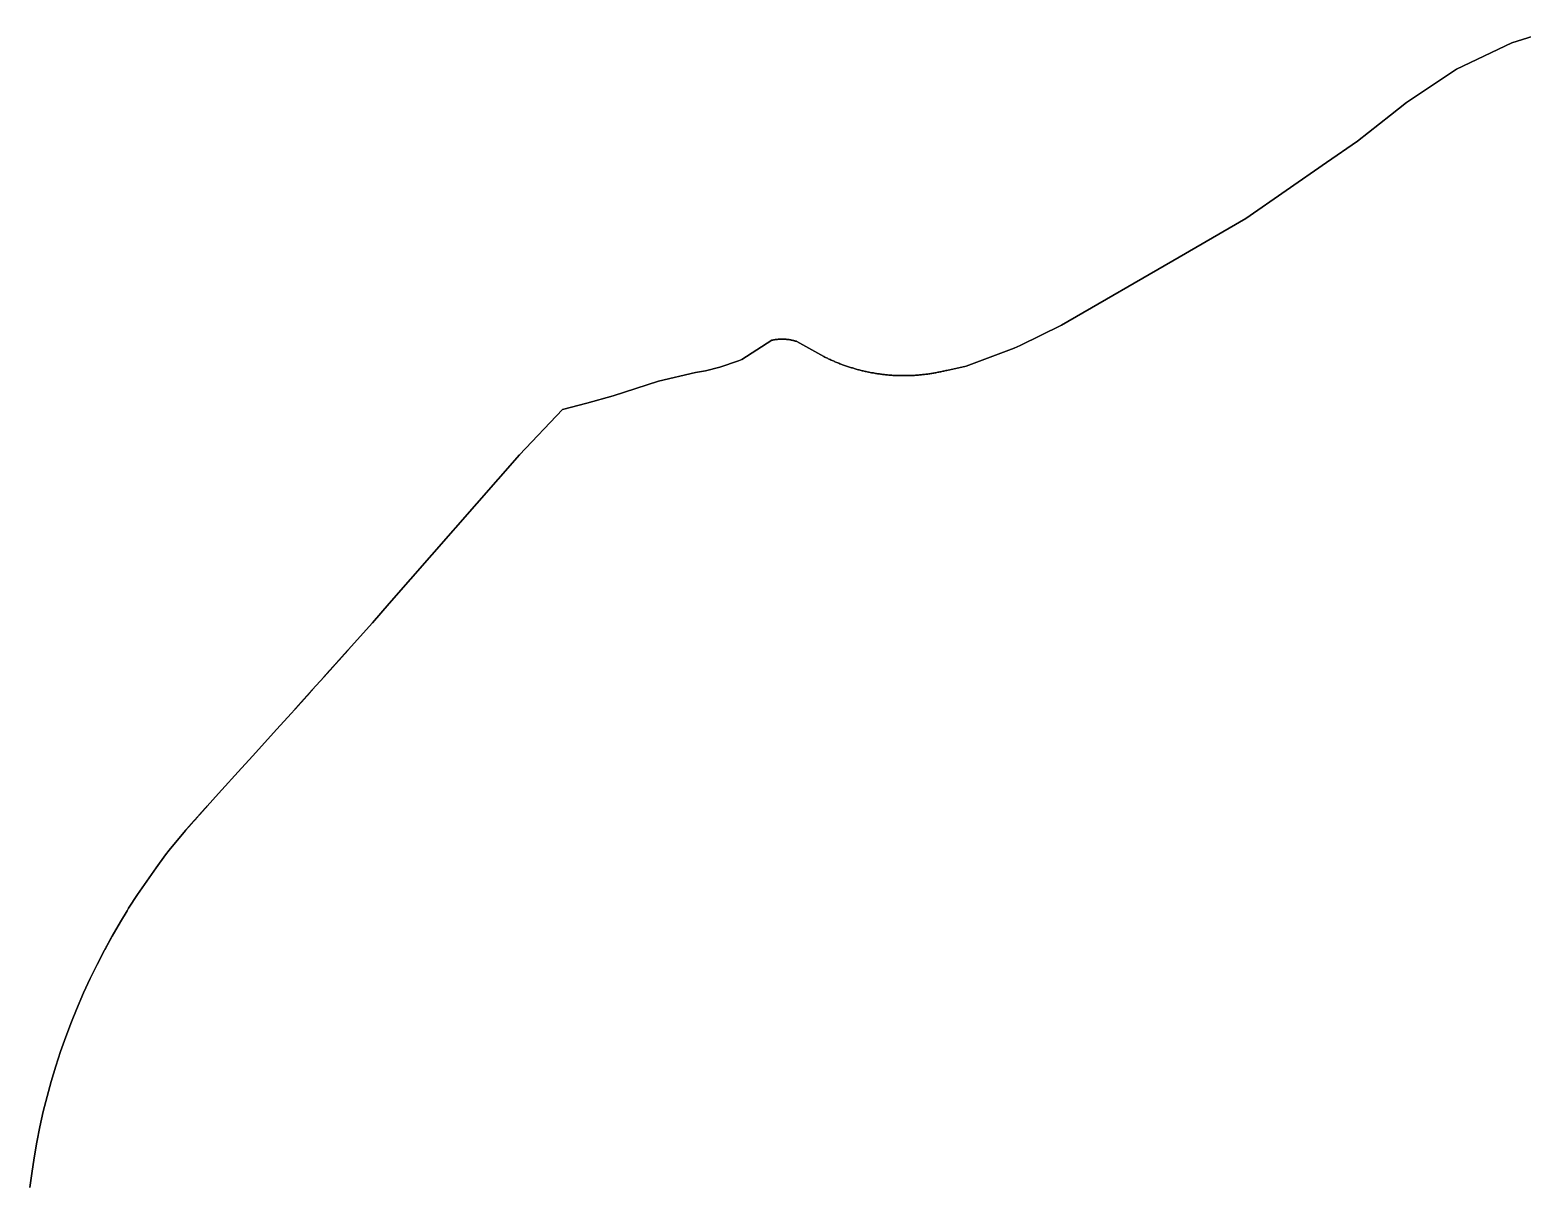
# Model space of a CAD drawing. Header units: inches. Extents: x 130170 to 284068, y 377793 to 804530.
# Drawn here: x 223015 to 224984, y 522679 to 524206 of the extents above; entities that cross this region are included whole.
import ezdxf

# ---------------------------------------------------------------- set-up
doc = ezdxf.new("R2010")
doc.units = ezdxf.units.IN
doc.header["$MEASUREMENT"] = 0
doc.layers.add('muni_il', color=7, linetype='Continuous')

msp = doc.modelspace()

# ---------------------------------------------------------------- linework, layer by layer
at = {"layer": 'muni_il'}
for points in [[(223014.9, 522678), (223017.3, 522696.6), (223020.5, 522717.2), (223024.1, 522737.8), (223028.1, 522758.1), (223032.4, 522778.2), (223037.7, 522798.2), (223043.1, 522818.2), (223049.1, 522838.1), (223055.5, 522857.8), (223058.8, 522867.5), (223062.4, 522877.2), (223069.8, 522896.8), (223076.4, 522913), (223085.8, 522935.1), (223094.6, 522953.9), (223103.6, 522972.6), (223113.4, 522991.3), (223113.6, 522991.6), (223113.7, 522991.7), (223113.8, 522991.9), (223113.9, 522992.1), (223114, 522992.3), (223114.1, 522992.4), (223114.1, 522992.6), (223114.2, 522992.8), (223114.3, 522993), (223114.4, 522993.1), (223114.5, 522993.3), (223114.6, 522993.5), (223114.7, 522993.7), (223114.8, 522993.8), (223114.9, 522994), (223115, 522994.2), (223115.1, 522994.4), (223115.2, 522994.6), (223115.3, 522994.7), (223115.4, 522994.9), (223115.5, 522995.1), (223115.6, 522995.3), (223115.6, 522995.4), (223115.7, 522995.6), (223115.8, 522995.8), (223115.9, 522996), (223116, 522996.1), (223116.1, 522996.3), (223116.2, 522996.5), (223116.3, 522996.7), (223116.4, 522996.8), (223116.5, 522997), (223116.6, 522997.2), (223116.7, 522997.4), (223116.8, 522997.6), (223116.9, 522997.7), (223117, 522997.9), (223117.1, 522998.1), (223117.2, 522998.3), (223117.3, 522998.4), (223117.3, 522998.6), (223117.4, 522998.8), (223117.5, 522999), (223117.6, 522999.1), (223117.7, 522999.3), (223117.8, 522999.5), (223117.9, 522999.7), (223118, 522999.8), (223118.1, 523000), (223118.2, 523000.2), (223118.3, 523000.4), (223118.4, 523000.6), (223118.5, 523000.7), (223118.6, 523000.9), (223118.7, 523001.1), (223118.8, 523001.3), (223118.9, 523001.4), (223119, 523001.6), (223119, 523001.8), (223119.1, 523002), (223119.2, 523002.1), (223119.3, 523002.3), (223119.4, 523002.5), (223119.5, 523002.7), (223119.6, 523002.8), (223119.7, 523003), (223119.8, 523003.2), (223119.9, 523003.4), (223120, 523003.5), (223120.1, 523003.7), (223120.2, 523003.9), (223120.3, 523004.1), (223120.4, 523004.3), (223120.5, 523004.4), (223120.6, 523004.6), (223120.7, 523004.8), (223120.7, 523005), (223120.8, 523005.1), (223120.9, 523005.3), (223121, 523005.5), (223121.1, 523005.7), (223121.2, 523005.8), (223121.3, 523006), (223121.4, 523006.2), (223121.5, 523006.4), (223121.6, 523006.5), (223121.7, 523006.7), (223121.8, 523006.9), (223121.9, 523007.1), (223122, 523007.2), (223122.1, 523007.4), (223122.2, 523007.6), (223122.3, 523007.8), (223122.4, 523007.9), (223122.5, 523008.1), (223122.6, 523008.3), (223122.6, 523008.5), (223122.7, 523008.7), (223122.8, 523008.8), (223122.9, 523009), (223123, 523009.2), (223123.1, 523009.4), (223123.2, 523009.5), (223123.3, 523009.7), (223123.4, 523009.9), (223134.3, 523028.6), (223143.1, 523043.3), (223145.2, 523046.8), (223157.1, 523064.8), (223169.2, 523082.7), (223181.5, 523100), (223193.9, 523117.3), (223198.6, 523123.3), (223220.1, 523149.3), (223220.2, 523149.5), (223220.4, 523149.6), (223220.5, 523149.8), (223220.6, 523149.9), (223220.8, 523150.1), (223220.9, 523150.2), (223221, 523150.4), (223221.2, 523150.5), (223221.3, 523150.7), (223221.4, 523150.8), (223221.6, 523151), (223221.7, 523151.1), (223221.8, 523151.3), (223222, 523151.4), (223222.1, 523151.6), (223222.2, 523151.7), (223222.4, 523151.9), (223222.5, 523152), (223222.6, 523152.2), (223222.8, 523152.3), (223222.9, 523152.5), (223223, 523152.6), (223223.2, 523152.8), (223223.3, 523152.9), (223223.4, 523153), (223223.6, 523153.2), (223223.7, 523153.3), (223223.8, 523153.5), (223224, 523153.6), (223224.1, 523153.8), (223224.2, 523153.9), (223224.4, 523154.1), (223224.5, 523154.2), (223224.6, 523154.4), (223224.8, 523154.5), (223224.9, 523154.7), (223225, 523154.8), (223225.1, 523155), (223225.3, 523155.1), (223225.4, 523155.3), (223225.5, 523155.4), (223225.7, 523155.6), (223225.8, 523155.7), (223225.9, 523155.9), (223226.1, 523156), (223226.2, 523156.2), (223226.3, 523156.3), (223226.5, 523156.5), (223226.6, 523156.6), (223226.7, 523156.8), (223226.9, 523156.9), (223227, 523157.1), (223227.1, 523157.2), (223227.3, 523157.4), (223227.4, 523157.5), (223227.5, 523157.7), (223227.7, 523157.8), (223227.8, 523158), (223227.9, 523158.1), (223228.1, 523158.3), (223228.2, 523158.4), (223228.3, 523158.6), (223228.5, 523158.7), (223228.6, 523158.9), (223228.7, 523159), (223228.9, 523159.2), (223229, 523159.3), (223229.1, 523159.5), (223229.3, 523159.6), (223229.4, 523159.8), (223229.5, 523159.9), (223229.7, 523160.1), (223229.8, 523160.2), (223229.9, 523160.4), (223230.1, 523160.5), (223230.2, 523160.7), (223230.3, 523160.8), (223230.5, 523161), (223230.6, 523161.1), (223230.7, 523161.3), (223230.9, 523161.4), (223231, 523161.6), (223231.1, 523161.7), (223231.3, 523161.9), (223231.4, 523162), (223231.5, 523162.2), (223231.7, 523162.3), (223231.8, 523162.5), (223231.9, 523162.6), (223232.1, 523162.8), (223232.2, 523162.9), (223232.3, 523163.1), (223232.5, 523163.2), (223232.6, 523163.4), (223232.7, 523163.5), (223232.9, 523163.7), (223233, 523163.8), (223233.1, 523164), (223233.3, 523164.1), (223233.4, 523164.2), (223233.5, 523164.4), (223233.7, 523164.5), (223233.8, 523164.7), (223233.9, 523164.8), (223234.1, 523165), (223234.2, 523165.1), (223234.3, 523165.3), (223234.5, 523165.4), (223234.6, 523165.6), (223234.7, 523165.7), (223234.9, 523165.9), (223235, 523166), (223235.1, 523166.2), (223235.3, 523166.3), (223235.4, 523166.5), (223235.5, 523166.6), (223235.7, 523166.8), (223235.8, 523166.9), (223235.9, 523167.1), (223236.1, 523167.2), (223236.2, 523167.4), (223236.3, 523167.5), (223236.5, 523167.7), (223236.6, 523167.8), (223236.7, 523168), (223236.9, 523168.1), (223237, 523168.3), (223237.1, 523168.4), (223237.3, 523168.6), (223237.4, 523168.7), (223237.5, 523168.9), (223237.7, 523169), (223237.8, 523169.2), (223237.9, 523169.3), (223238.1, 523169.5), (223238.2, 523169.6), (223238.3, 523169.8), (223238.5, 523169.9), (223238.6, 523170.1), (223238.7, 523170.2), (223238.9, 523170.4), (223239, 523170.5), (223239.1, 523170.7), (223239.3, 523170.8), (223239.4, 523171), (223239.5, 523171.1), (223239.7, 523171.3), (223239.8, 523171.4), (223239.9, 523171.6), (223240.1, 523171.7), (223240.2, 523171.9), (223240.3, 523172), (223240.5, 523172.2), (223240.6, 523172.3), (223240.7, 523172.5), (223240.9, 523172.6), (223241, 523172.8), (223241.1, 523172.9), (223241.3, 523173.1), (223241.4, 523173.2), (223241.5, 523173.4), (223241.7, 523173.5), (223241.8, 523173.7), (223241.9, 523173.8), (223242.1, 523174), (223242.2, 523174.1), (223242.3, 523174.2), (223242.5, 523174.4), (223242.6, 523174.5), (223242.7, 523174.7), (223242.9, 523174.8), (223243, 523175), (223243.1, 523175.1), (223243.3, 523175.3), (223243.4, 523175.4), (223243.5, 523175.6), (223243.7, 523175.7), (223243.8, 523175.9), (223243.9, 523176), (223244, 523176.2), (223244.2, 523176.3), (223244.3, 523176.5), (223244.4, 523176.6), (223244.6, 523176.8), (223244.7, 523176.9), (223244.8, 523177.1), (223245, 523177.2), (223245.1, 523177.4), (223245.2, 523177.5), (223245.4, 523177.7), (223245.5, 523177.8), (223245.6, 523178), (223245.8, 523178.1), (223245.9, 523178.3), (223246, 523178.4), (223246.2, 523178.6), (223246.3, 523178.7), (223246.4, 523178.9), (223246.6, 523179), (223246.7, 523179.2), (223246.8, 523179.3), (223247, 523179.5), (223247.1, 523179.6), (223247.2, 523179.8), (223247.4, 523179.9), (223247.5, 523180.1), (223247.6, 523180.2), (223247.8, 523180.4), (223247.9, 523180.5), (223248, 523180.7), (223248.2, 523180.8), (223248.3, 523181), (223248.4, 523181.1), (223248.6, 523181.3), (223248.7, 523181.4), (223248.8, 523181.6), (223249, 523181.7), (223263.9, 523198.3), (223294.3, 523231.6), (223309.3, 523248.1), (223340.5, 523282.7), (223360.2, 523304.3), (223364.1, 523308.7), (223364.2, 523308.8), (223364.4, 523309), (223364.5, 523309.1), (223364.6, 523309.3), (223364.8, 523309.4), (223364.9, 523309.6), (223365, 523309.7), (223365.2, 523309.9), (223365.3, 523310), (223365.4, 523310.2), (223365.6, 523310.3), (223365.7, 523310.5), (223365.8, 523310.6), (223366, 523310.8), (223366.1, 523310.9), (223366.2, 523311.1), (223366.4, 523311.2), (223366.5, 523311.4), (223366.6, 523311.5), (223366.8, 523311.7), (223366.9, 523311.8), (223367, 523312), (223367.2, 523312.1), (223367.3, 523312.3), (223367.4, 523312.4), (223367.6, 523312.6), (223367.7, 523312.7), (223367.8, 523312.9), (223368, 523313), (223368.1, 523313.2), (223368.2, 523313.3), (223368.4, 523313.5), (223368.5, 523313.6), (223368.6, 523313.8), (223368.8, 523313.9), (223368.9, 523314.1), (223369, 523314.2), (223369.2, 523314.4), (223369.3, 523314.5), (223369.4, 523314.7), (223369.6, 523314.8), (223369.7, 523315), (223369.8, 523315.1), (223370, 523315.3), (223370.1, 523315.4), (223370.2, 523315.5), (223370.4, 523315.7), (223370.5, 523315.8), (223370.6, 523316), (223370.8, 523316.1), (223370.9, 523316.3), (223371, 523316.4), (223371.2, 523316.6), (223371.3, 523316.7), (223371.4, 523316.9), (223371.6, 523317), (223371.7, 523317.2), (223371.8, 523317.3), (223372, 523317.5), (223372.1, 523317.6), (223372.2, 523317.8), (223372.4, 523317.9), (223372.5, 523318.1), (223372.6, 523318.2), (223372.8, 523318.4), (223372.9, 523318.5), (223373, 523318.7), (223373.2, 523318.8), (223373.3, 523319), (223373.4, 523319.1), (223373.6, 523319.3), (223373.7, 523319.4), (223373.8, 523319.6), (223374, 523319.7), (223374.1, 523319.9), (223374.2, 523320), (223374.4, 523320.2), (223374.5, 523320.3), (223374.6, 523320.5), (223374.8, 523320.6), (223374.9, 523320.8), (223375, 523320.9), (223375.2, 523321.1), (223375.3, 523321.2), (223375.4, 523321.4), (223375.6, 523321.5), (223375.7, 523321.7), (223375.8, 523321.8), (223376, 523322), (223376.1, 523322.1), (223376.2, 523322.3), (223376.4, 523322.4), (223376.5, 523322.6), (223376.6, 523322.7), (223376.8, 523322.9), (223376.9, 523323), (223377, 523323.2), (223377.2, 523323.3), (223377.3, 523323.5), (223377.4, 523323.6), (223377.6, 523323.8), (223377.7, 523323.9), (223377.8, 523324.1), (223378, 523324.2), (223378.1, 523324.4), (223378.2, 523324.5), (223378.4, 523324.7), (223378.5, 523324.8), (223378.6, 523325), (223378.8, 523325.1), (223378.9, 523325.2), (223379, 523325.4), (223379.2, 523325.5), (223379.3, 523325.7), (223379.4, 523325.8), (223379.6, 523326), (223379.7, 523326.1), (223379.8, 523326.3), (223380, 523326.4), (223380.1, 523326.6), (223380.2, 523326.7), (223380.4, 523326.9), (223380.5, 523327), (223380.6, 523327.2), (223380.8, 523327.3), (223380.9, 523327.5), (223381, 523327.6), (223381.2, 523327.8), (223381.3, 523327.9), (223381.4, 523328.1), (223381.6, 523328.2), (223381.7, 523328.4), (223381.8, 523328.5), (223382, 523328.7), (223382.1, 523328.8), (223382.2, 523329), (223382.4, 523329.1), (223382.5, 523329.3), (223382.6, 523329.4), (223382.8, 523329.6), (223382.9, 523329.7), (223383, 523329.9), (223383.2, 523330), (223383.3, 523330.2), (223383.4, 523330.3), (223383.6, 523330.5), (223383.7, 523330.6), (223383.8, 523330.8), (223384, 523330.9), (223384.1, 523331.1), (223384.2, 523331.2), (223384.4, 523331.4), (223384.5, 523331.5), (223384.6, 523331.7), (223384.8, 523331.8), (223384.9, 523332), (223385, 523332.1), (223385.2, 523332.3), (223385.3, 523332.4), (223385.4, 523332.6), (223385.6, 523332.7), (223385.7, 523332.9), (223385.8, 523333), (223385.9, 523333.2), (223386.1, 523333.3), (223386.2, 523333.5), (223386.3, 523333.6), (223386.5, 523333.8), (223386.6, 523333.9), (223386.7, 523334.1), (223386.9, 523334.2), (223387, 523334.4), (223387.1, 523334.5), (223387.3, 523334.7), (223387.5, 523334.9), (223403.1, 523352.3), (223403.2, 523352.4), (223403.3, 523352.6), (223403.5, 523352.7), (223403.6, 523352.9), (223403.7, 523353), (223403.9, 523353.2), (223404, 523353.3), (223404.1, 523353.5), (223404.3, 523353.6), (223404.4, 523353.8), (223404.5, 523353.9), (223404.7, 523354.1), (223404.8, 523354.2), (223404.9, 523354.4), (223405.1, 523354.5), (223405.2, 523354.7), (223405.3, 523354.8), (223405.5, 523355), (223405.6, 523355.1), (223405.8, 523355.3), (223405.9, 523355.4), (223406, 523355.6), (223406.2, 523355.7), (223406.3, 523355.9), (223406.4, 523356), (223406.6, 523356.2), (223406.7, 523356.3), (223406.8, 523356.4), (223407, 523356.6), (223407.1, 523356.7), (223407.2, 523356.9), (223407.4, 523357), (223407.5, 523357.2), (223407.6, 523357.3), (223407.8, 523357.5), (223407.9, 523357.6), (223408, 523357.8), (223408.2, 523357.9), (223408.3, 523358.1), (223408.4, 523358.2), (223408.6, 523358.4), (223408.7, 523358.5), (223408.8, 523358.7), (223409, 523358.8), (223409.1, 523359), (223409.2, 523359.1), (223409.4, 523359.3), (223409.5, 523359.4), (223409.6, 523359.6), (223409.8, 523359.7), (223409.9, 523359.9), (223410, 523360), (223410.2, 523360.2), (223410.3, 523360.3), (223410.4, 523360.5), (223410.6, 523360.6), (223410.7, 523360.8), (223410.8, 523360.9), (223411, 523361.1), (223411.1, 523361.2), (223411.2, 523361.4), (223411.4, 523361.5), (223411.5, 523361.7), (223411.6, 523361.8), (223411.8, 523361.9), (223411.9, 523362.1), (223412, 523362.2), (223412.2, 523362.4), (223412.3, 523362.5), (223412.4, 523362.7), (223412.6, 523362.8), (223412.7, 523363), (223412.8, 523363.1), (223413, 523363.3), (223413.1, 523363.4), (223413.2, 523363.6), (223413.4, 523363.7), (223413.5, 523363.9), (223413.6, 523364), (223413.8, 523364.2), (223413.9, 523364.3), (223414, 523364.5), (223414.2, 523364.6), (223414.3, 523364.8), (223414.4, 523364.9), (223414.6, 523365.1), (223414.7, 523365.2), (223414.8, 523365.4), (223415, 523365.5), (223415.1, 523365.7), (223415.2, 523365.8), (223415.4, 523366), (223415.5, 523366.1), (223415.6, 523366.3), (223415.8, 523366.4), (223415.9, 523366.6), (223416, 523366.7), (223416.2, 523366.9), (223416.3, 523367), (223416.5, 523367.2), (223416.6, 523367.3), (223416.7, 523367.5), (223416.9, 523367.6), (223417, 523367.7), (223417.1, 523367.9), (223417.3, 523368), (223417.4, 523368.2), (223417.5, 523368.3), (223417.7, 523368.5), (223417.8, 523368.6), (223417.9, 523368.8), (223418.1, 523368.9), (223418.2, 523369.1), (223418.3, 523369.2), (223418.5, 523369.4), (223418.6, 523369.5), (223418.7, 523369.7), (223418.9, 523369.8), (223419, 523370), (223419.1, 523370.1), (223419.3, 523370.3), (223419.4, 523370.4), (223419.5, 523370.6), (223419.7, 523370.7), (223419.8, 523370.9), (223419.9, 523371), (223420.1, 523371.2), (223420.2, 523371.3), (223420.3, 523371.5), (223420.5, 523371.6), (223420.6, 523371.8), (223420.7, 523371.9), (223420.9, 523372.1), (223421, 523372.2), (223421.1, 523372.4), (223421.3, 523372.5), (223421.4, 523372.7), (223421.5, 523372.8), (223421.7, 523373), (223421.8, 523373.1), (223421.9, 523373.3), (223422.1, 523373.4), (223422.2, 523373.6), (223422.3, 523373.7), (223422.5, 523373.9), (223422.6, 523374), (223422.7, 523374.1), (223422.9, 523374.3), (223423, 523374.4), (223423.1, 523374.6), (223423.3, 523374.7), (223423.4, 523374.9), (223423.5, 523375), (223423.7, 523375.2), (223423.8, 523375.3), (223423.9, 523375.5), (223424.1, 523375.6), (223424.2, 523375.8), (223424.3, 523375.9), (223424.5, 523376.1), (223424.6, 523376.2), (223424.7, 523376.4), (223424.9, 523376.5), (223425, 523376.7), (223425.1, 523376.8), (223425.3, 523377), (223425.4, 523377.1), (223425.5, 523377.3), (223425.7, 523377.4), (223425.8, 523377.6), (223425.9, 523377.7), (223426.1, 523377.9), (223426.2, 523378), (223426.3, 523378.2), (223426.5, 523378.3), (223426.6, 523378.5), (223426.7, 523378.6), (223426.9, 523378.8), (223427, 523378.9), (223427.1, 523379.1), (223427.3, 523379.2), (223427.4, 523379.4), (223427.5, 523379.5), (223427.7, 523379.7), (223427.8, 523379.8), (223427.9, 523380), (223428.1, 523380.1), (223428.2, 523380.3), (223428.3, 523380.4), (223428.5, 523380.5), (223428.6, 523380.7), (223428.7, 523380.8), (223428.9, 523381), (223429, 523381.1), (223429.1, 523381.3), (223429.3, 523381.4), (223429.4, 523381.6), (223429.5, 523381.7), (223429.7, 523381.9), (223429.8, 523382), (223429.9, 523382.2), (223430.1, 523382.3), (223430.2, 523382.5), (223430.3, 523382.6), (223430.5, 523382.8), (223430.6, 523382.9), (223430.7, 523383.1), (223430.9, 523383.2), (223431, 523383.4), (223431.1, 523383.5), (223431.3, 523383.7), (223431.4, 523383.8), (223431.5, 523384), (223431.7, 523384.1), (223431.8, 523384.3), (223431.9, 523384.4), (223432.1, 523384.6), (223432.2, 523384.7), (223432.3, 523384.9), (223432.5, 523385), (223432.6, 523385.2), (223432.7, 523385.3), (223432.9, 523385.5), (223433, 523385.6), (223433.1, 523385.8), (223433.3, 523385.9), (223433.4, 523386.1), (223433.5, 523386.2), (223433.7, 523386.4), (223433.8, 523386.5), (223433.9, 523386.7), (223434.1, 523386.8), (223434.2, 523387), (223434.3, 523387.1), (223434.5, 523387.3), (223434.6, 523387.4), (223434.7, 523387.6), (223435, 523387.8), (223466.9, 523423.6), (223488.9, 523448.9), (223660.9, 523645.3), (223717.6, 523705.2), (223750, 523713.7), (223784.7, 523723.3), (223844.4, 523742.4), (223893.2, 523753.9), (223906.7, 523756.3), (223925.3, 523761.1), (223949.9, 523769.5), (223954.3, 523771.3), (223994.2, 523796.6), (223994.9, 523796.8), (223995.5, 523796.9), (223996.2, 523797), (223996.9, 523797.2), (223997.6, 523797.3), (223998.3, 523797.4), (223999, 523797.5), (223999.6, 523797.6), (224000.3, 523797.7), (224001, 523797.8), (224001.7, 523797.8), (224002.4, 523797.9), (224003.1, 523797.9), (224003.8, 523798), (224004.5, 523798), (224005.2, 523798.1), (224005.9, 523798.1), (224006.6, 523798.1), (224007.2, 523798.1), (224007.9, 523798.1), (224008.6, 523798.1), (224009.3, 523798.1), (224010, 523798.1), (224010.7, 523798), (224011.4, 523798), (224012.1, 523798), (224012.8, 523797.9), (224013.5, 523797.8), (224014.2, 523797.8), (224014.9, 523797.7), (224015.5, 523797.6), (224016.2, 523797.5), (224016.9, 523797.4), (224017.6, 523797.3), (224018.3, 523797.2), (224019, 523797.1), (224019.6, 523796.9), (224020.3, 523796.8), (224021, 523796.7), (224021.7, 523796.5), (224022.4, 523796.3), (224023, 523796.2), (224023.7, 523796), (224024.4, 523795.8), (224025, 523795.6), (224025.7, 523795.4), (224026.4, 523795.2), (224027, 523795), (224062.5, 523775.2), (224063.8, 523774.5), (224065, 523773.9), (224066.2, 523773.3), (224067.4, 523772.8), (224068.6, 523772.2), (224069.9, 523771.6), (224071.1, 523771), (224072.4, 523770.5), (224073.6, 523769.9), (224074.8, 523769.4), (224076.1, 523768.8), (224077.3, 523768.3), (224078.6, 523767.8), (224079.8, 523767.2), (224081.1, 523766.7), (224082.4, 523766.2), (224083.6, 523765.7), (224084.9, 523765.2), (224086.2, 523764.8), (224087.4, 523764.3), (224088.7, 523763.8), (224090, 523763.4), (224091.3, 523762.9), (224092.6, 523762.5), (224093.8, 523762), (224095.1, 523761.6), (224096.4, 523761.2), (224097.7, 523760.8), (224099, 523760.4), (224100.3, 523760), (224101.6, 523759.6), (224102.9, 523759.2), (224104.2, 523758.8), (224105.5, 523758.4), (224106.8, 523758.1), (224108.2, 523757.7), (224109.5, 523757.4), (224110.8, 523757.1), (224112.1, 523756.7), (224113.4, 523756.4), (224114.7, 523756.1), (224116.1, 523755.8), (224117.4, 523755.5), (224118.7, 523755.2), (224120, 523754.9), (224121.4, 523754.6), (224122.7, 523754.4), (224124, 523754.1), (224125.4, 523753.8), (224126.7, 523753.6), (224128.1, 523753.4), (224129.4, 523753.1), (224130.7, 523752.9), (224132.1, 523752.7), (224133.4, 523752.5), (224134.8, 523752.3), (224136.1, 523752.1), (224137.5, 523751.9), (224138.8, 523751.7), (224140.1, 523751.6), (224141.5, 523751.4), (224142.8, 523751.3), (224144.2, 523751.1), (224145.6, 523751), (224146.9, 523750.9), (224148.3, 523750.7), (224149.6, 523750.6), (224151, 523750.5), (224152.3, 523750.4), (224153.7, 523750.3), (224155, 523750.3), (224156.4, 523750.2), (224157.7, 523750.1), (224159.1, 523750.1), (224160.5, 523750), (224161.8, 523750), (224163.2, 523749.9), (224164.5, 523749.9), (224165.9, 523749.9), (224167.3, 523749.9), (224168.6, 523749.9), (224170, 523749.9), (224171.3, 523749.9), (224172.7, 523749.9), (224174, 523750), (224175.4, 523750), (224176.8, 523750), (224178.1, 523750.1), (224179.5, 523750.2), (224180.8, 523750.2), (224182.2, 523750.3), (224183.5, 523750.4), (224184.9, 523750.5), (224186.3, 523750.6), (224187.6, 523750.7), (224189, 523750.8), (224190.3, 523750.9), (224191.7, 523751.1), (224193, 523751.2), (224194.4, 523751.4), (224195.7, 523751.5), (224197.1, 523751.7), (224198.4, 523751.9), (224199.8, 523752), (224201.1, 523752.2), (224202.5, 523752.4), (224203.8, 523752.6), (224205.1, 523752.8), (224206.5, 523753.1), (224207.8, 523753.3), (224209.2, 523753.5), (224210.5, 523753.8), (224211.8, 523754), (224213.2, 523754.3), (224214.5, 523754.5), (224215.8, 523754.8), (224217.2, 523755.1), (224218.5, 523755.4), (224219.8, 523755.7), (224221.1, 523756), (224222.5, 523756.3), (224223.8, 523756.6), (224225.1, 523756.9), (224250.7, 523762.4), (224314, 523786.2), (224321.9, 523789.8), (224376.1, 523816.4), (224531.6, 523906.3), (224619.4, 523957.4), (224726.2, 524031.4), (224766.8, 524059.3), (224810.3, 524093.9), (224831.8, 524110.7), (224897.5, 524154.7), (224970.7, 524189.2), (225025.4, 524206.4)], [(225025.4, 524206.4), (224970.7, 524189.2), (224897.5, 524154.7), (224831.8, 524110.7), (224810.3, 524093.9), (224766.8, 524059.3), (224726.2, 524031.4), (224619.4, 523957.4), (224531.6, 523906.3), (224376.1, 523816.4), (224321.9, 523789.8), (224314, 523786.2), (224250.7, 523762.4), (224225.1, 523756.9), (224223.8, 523756.6), (224222.5, 523756.3), (224221.1, 523756), (224219.8, 523755.7), (224218.5, 523755.4), (224217.2, 523755.1), (224215.8, 523754.8), (224214.5, 523754.5), (224213.2, 523754.3), (224211.8, 523754), (224210.5, 523753.8), (224209.2, 523753.5), (224207.8, 523753.3), (224206.5, 523753.1), (224205.1, 523752.8), (224203.8, 523752.6), (224202.5, 523752.4), (224201.1, 523752.2), (224199.8, 523752), (224198.4, 523751.9), (224197.1, 523751.7), (224195.7, 523751.5), (224194.4, 523751.4), (224193, 523751.2), (224191.7, 523751.1), (224190.3, 523750.9), (224189, 523750.8), (224187.6, 523750.7), (224186.3, 523750.6), (224184.9, 523750.5), (224183.5, 523750.4), (224182.2, 523750.3), (224180.8, 523750.2), (224179.5, 523750.2), (224178.1, 523750.1), (224176.8, 523750), (224175.4, 523750), (224174, 523750), (224172.7, 523749.9), (224171.3, 523749.9), (224170, 523749.9), (224168.6, 523749.9), (224167.3, 523749.9), (224165.9, 523749.9), (224164.5, 523749.9), (224163.2, 523749.9), (224161.8, 523750), (224160.5, 523750), (224159.1, 523750.1), (224157.7, 523750.1), (224156.4, 523750.2), (224155, 523750.3), (224153.7, 523750.3), (224152.3, 523750.4), (224151, 523750.5), (224149.6, 523750.6), (224148.3, 523750.7), (224146.9, 523750.9), (224145.6, 523751), (224144.2, 523751.1), (224142.8, 523751.3), (224141.5, 523751.4), (224140.1, 523751.6), (224138.8, 523751.7), (224137.5, 523751.9), (224136.1, 523752.1), (224134.8, 523752.3), (224133.4, 523752.5), (224132.1, 523752.7), (224130.7, 523752.9), (224129.4, 523753.1), (224128.1, 523753.4), (224126.7, 523753.6), (224125.4, 523753.8), (224124, 523754.1), (224122.7, 523754.4), (224121.4, 523754.6), (224120, 523754.9), (224118.7, 523755.2), (224117.4, 523755.5), (224116.1, 523755.8), (224114.7, 523756.1), (224113.4, 523756.4), (224112.1, 523756.7), (224110.8, 523757.1), (224109.5, 523757.4), (224108.2, 523757.7), (224106.8, 523758.1), (224105.5, 523758.4), (224104.2, 523758.8), (224102.9, 523759.2), (224101.6, 523759.6), (224100.3, 523760), (224099, 523760.4), (224097.7, 523760.8), (224096.4, 523761.2), (224095.1, 523761.6), (224093.8, 523762), (224092.6, 523762.5), (224091.3, 523762.9), (224090, 523763.4), (224088.7, 523763.8), (224087.4, 523764.3), (224086.2, 523764.8), (224084.9, 523765.2), (224083.6, 523765.7), (224082.4, 523766.2), (224081.1, 523766.7), (224079.8, 523767.2), (224078.6, 523767.8), (224077.3, 523768.3), (224076.1, 523768.8), (224074.8, 523769.4), (224073.6, 523769.9), (224072.4, 523770.5), (224071.1, 523771), (224069.9, 523771.6), (224068.6, 523772.2), (224067.4, 523772.8), (224066.2, 523773.3), (224065, 523773.9), (224063.8, 523774.5), (224062.5, 523775.2), (224027, 523795), (224026.4, 523795.2), (224025.7, 523795.4), (224025, 523795.6), (224024.4, 523795.8), (224023.7, 523796), (224023, 523796.2), (224022.4, 523796.3), (224021.7, 523796.5), (224021, 523796.7), (224020.3, 523796.8), (224019.6, 523796.9), (224019, 523797.1), (224018.3, 523797.2), (224017.6, 523797.3), (224016.9, 523797.4), (224016.2, 523797.5), (224015.5, 523797.6), (224014.9, 523797.7), (224014.2, 523797.8), (224013.5, 523797.8), (224012.8, 523797.9), (224012.1, 523798), (224011.4, 523798), (224010.7, 523798), (224010, 523798.1), (224009.3, 523798.1), (224008.6, 523798.1), (224007.9, 523798.1), (224007.2, 523798.1), (224006.6, 523798.1), (224005.9, 523798.1), (224005.2, 523798.1), (224004.5, 523798), (224003.8, 523798), (224003.1, 523797.9), (224002.4, 523797.9), (224001.7, 523797.8), (224001, 523797.8), (224000.3, 523797.7), (223999.6, 523797.6), (223999, 523797.5), (223998.3, 523797.4), (223997.6, 523797.3), (223996.9, 523797.2), (223996.2, 523797), (223995.5, 523796.9), (223994.9, 523796.8), (223994.2, 523796.6), (223954.3, 523771.3), (223949.9, 523769.5), (223925.3, 523761.1), (223906.7, 523756.3), (223893.2, 523753.9), (223844.4, 523742.4), (223784.7, 523723.3), (223750, 523713.7), (223717.6, 523705.2), (223660.9, 523645.3), (223488.9, 523448.9), (223466.9, 523423.6), (223435, 523387.8), (223434.7, 523387.6), (223434.6, 523387.4), (223434.5, 523387.3), (223434.3, 523387.1), (223434.2, 523387), (223434.1, 523386.8), (223433.9, 523386.7), (223433.8, 523386.5), (223433.7, 523386.4), (223433.5, 523386.2), (223433.4, 523386.1), (223433.3, 523385.9), (223433.1, 523385.8), (223433, 523385.6), (223432.9, 523385.5), (223432.7, 523385.3), (223432.6, 523385.2), (223432.5, 523385), (223432.3, 523384.9), (223432.2, 523384.7), (223432.1, 523384.6), (223431.9, 523384.4), (223431.8, 523384.3), (223431.7, 523384.1), (223431.5, 523384), (223431.4, 523383.8), (223431.3, 523383.7), (223431.1, 523383.5), (223431, 523383.4), (223430.9, 523383.2), (223430.7, 523383.1), (223430.6, 523382.9), (223430.5, 523382.8), (223430.3, 523382.6), (223430.2, 523382.5), (223430.1, 523382.3), (223429.9, 523382.2), (223429.8, 523382), (223429.7, 523381.9), (223429.5, 523381.7), (223429.4, 523381.6), (223429.3, 523381.4), (223429.1, 523381.3), (223429, 523381.1), (223428.9, 523381), (223428.7, 523380.8), (223428.6, 523380.7), (223428.5, 523380.5), (223428.3, 523380.4), (223428.2, 523380.3), (223428.1, 523380.1), (223427.9, 523380), (223427.8, 523379.8), (223427.7, 523379.7), (223427.5, 523379.5), (223427.4, 523379.4), (223427.3, 523379.2), (223427.1, 523379.1), (223427, 523378.9), (223426.9, 523378.8), (223426.7, 523378.6), (223426.6, 523378.5), (223426.5, 523378.3), (223426.3, 523378.2), (223426.2, 523378), (223426.1, 523377.9), (223425.9, 523377.7), (223425.8, 523377.6), (223425.7, 523377.4), (223425.5, 523377.3), (223425.4, 523377.1), (223425.3, 523377), (223425.1, 523376.8), (223425, 523376.7), (223424.9, 523376.5), (223424.7, 523376.4), (223424.6, 523376.2), (223424.5, 523376.1), (223424.3, 523375.9), (223424.2, 523375.8), (223424.1, 523375.6), (223423.9, 523375.5), (223423.8, 523375.3), (223423.7, 523375.2), (223423.5, 523375), (223423.4, 523374.9), (223423.3, 523374.7), (223423.1, 523374.6), (223423, 523374.4), (223422.9, 523374.3), (223422.7, 523374.1), (223422.6, 523374), (223422.5, 523373.9), (223422.3, 523373.7), (223422.2, 523373.6), (223422.1, 523373.4), (223421.9, 523373.3), (223421.8, 523373.1), (223421.7, 523373), (223421.5, 523372.8), (223421.4, 523372.7), (223421.3, 523372.5), (223421.1, 523372.4), (223421, 523372.2), (223420.9, 523372.1), (223420.7, 523371.9), (223420.6, 523371.8), (223420.5, 523371.6), (223420.3, 523371.5), (223420.2, 523371.3), (223420.1, 523371.2), (223419.9, 523371), (223419.8, 523370.9), (223419.7, 523370.7), (223419.5, 523370.6), (223419.4, 523370.4), (223419.3, 523370.3), (223419.1, 523370.1), (223419, 523370), (223418.9, 523369.8), (223418.7, 523369.7), (223418.6, 523369.5), (223418.5, 523369.4), (223418.3, 523369.2), (223418.2, 523369.1), (223418.1, 523368.9), (223417.9, 523368.8), (223417.8, 523368.6), (223417.7, 523368.5), (223417.5, 523368.3), (223417.4, 523368.2), (223417.3, 523368), (223417.1, 523367.9), (223417, 523367.7), (223416.9, 523367.6), (223416.7, 523367.5), (223416.6, 523367.3), (223416.5, 523367.2), (223416.3, 523367), (223416.2, 523366.9), (223416, 523366.7), (223415.9, 523366.6), (223415.8, 523366.4), (223415.6, 523366.3), (223415.5, 523366.1), (223415.4, 523366), (223415.2, 523365.8), (223415.1, 523365.7), (223415, 523365.5), (223414.8, 523365.4), (223414.7, 523365.2), (223414.6, 523365.1), (223414.4, 523364.9), (223414.3, 523364.8), (223414.2, 523364.6), (223414, 523364.5), (223413.9, 523364.3), (223413.8, 523364.2), (223413.6, 523364), (223413.5, 523363.9), (223413.4, 523363.7), (223413.2, 523363.6), (223413.1, 523363.4), (223413, 523363.3), (223412.8, 523363.1), (223412.7, 523363), (223412.6, 523362.8), (223412.4, 523362.7), (223412.3, 523362.5), (223412.2, 523362.4), (223412, 523362.2), (223411.9, 523362.1), (223411.8, 523361.9), (223411.6, 523361.8), (223411.5, 523361.7), (223411.4, 523361.5), (223411.2, 523361.4), (223411.1, 523361.2), (223411, 523361.1), (223410.8, 523360.9), (223410.7, 523360.8), (223410.6, 523360.6), (223410.4, 523360.5), (223410.3, 523360.3), (223410.2, 523360.2), (223410, 523360), (223409.9, 523359.9), (223409.8, 523359.7), (223409.6, 523359.6), (223409.5, 523359.4), (223409.4, 523359.3), (223409.2, 523359.1), (223409.1, 523359), (223409, 523358.8), (223408.8, 523358.7), (223408.7, 523358.5), (223408.6, 523358.4), (223408.4, 523358.2), (223408.3, 523358.1), (223408.2, 523357.9), (223408, 523357.8), (223407.9, 523357.6), (223407.8, 523357.5), (223407.6, 523357.3), (223407.5, 523357.2), (223407.4, 523357), (223407.2, 523356.9), (223407.1, 523356.7), (223407, 523356.6), (223406.8, 523356.4), (223406.7, 523356.3), (223406.6, 523356.2), (223406.4, 523356), (223406.3, 523355.9), (223406.2, 523355.7), (223406, 523355.6), (223405.9, 523355.4), (223405.8, 523355.3), (223405.6, 523355.1), (223405.5, 523355), (223405.3, 523354.8), (223405.2, 523354.7), (223405.1, 523354.5), (223404.9, 523354.4), (223404.8, 523354.2), (223404.7, 523354.1), (223404.5, 523353.9), (223404.4, 523353.8), (223404.3, 523353.6), (223404.1, 523353.5), (223404, 523353.3), (223403.9, 523353.2), (223403.7, 523353), (223403.6, 523352.9), (223403.5, 523352.7), (223403.3, 523352.6), (223403.2, 523352.4), (223403.1, 523352.3), (223387.5, 523334.9), (223387.3, 523334.7), (223387.1, 523334.5), (223387, 523334.4), (223386.9, 523334.2), (223386.7, 523334.1), (223386.6, 523333.9), (223386.5, 523333.8), (223386.3, 523333.6), (223386.2, 523333.5), (223386.1, 523333.3), (223385.9, 523333.2), (223385.8, 523333), (223385.7, 523332.9), (223385.6, 523332.7), (223385.4, 523332.6), (223385.3, 523332.4), (223385.2, 523332.3), (223385, 523332.1), (223384.9, 523332), (223384.8, 523331.8), (223384.6, 523331.7), (223384.5, 523331.5), (223384.4, 523331.4), (223384.2, 523331.2), (223384.1, 523331.1), (223384, 523330.9), (223383.8, 523330.8), (223383.7, 523330.6), (223383.6, 523330.5), (223383.4, 523330.3), (223383.3, 523330.2), (223383.2, 523330), (223383, 523329.9), (223382.9, 523329.7), (223382.8, 523329.6), (223382.6, 523329.4), (223382.5, 523329.3), (223382.4, 523329.1), (223382.2, 523329), (223382.1, 523328.8), (223382, 523328.7), (223381.8, 523328.5), (223381.7, 523328.4), (223381.6, 523328.2), (223381.4, 523328.1), (223381.3, 523327.9), (223381.2, 523327.8), (223381, 523327.6), (223380.9, 523327.5), (223380.8, 523327.3), (223380.6, 523327.2), (223380.5, 523327), (223380.4, 523326.9), (223380.2, 523326.7), (223380.1, 523326.6), (223380, 523326.4), (223379.8, 523326.3), (223379.7, 523326.1), (223379.6, 523326), (223379.4, 523325.8), (223379.3, 523325.7), (223379.2, 523325.5), (223379, 523325.4), (223378.9, 523325.2), (223378.8, 523325.1), (223378.6, 523325), (223378.5, 523324.8), (223378.4, 523324.7), (223378.2, 523324.5), (223378.1, 523324.4), (223378, 523324.2), (223377.8, 523324.1), (223377.7, 523323.9), (223377.6, 523323.8), (223377.4, 523323.6), (223377.3, 523323.5), (223377.2, 523323.3), (223377, 523323.2), (223376.9, 523323), (223376.8, 523322.9), (223376.6, 523322.7), (223376.5, 523322.6), (223376.4, 523322.4), (223376.2, 523322.3), (223376.1, 523322.1), (223376, 523322), (223375.8, 523321.8), (223375.7, 523321.7), (223375.6, 523321.5), (223375.4, 523321.4), (223375.3, 523321.2), (223375.2, 523321.1), (223375, 523320.9), (223374.9, 523320.8), (223374.8, 523320.6), (223374.6, 523320.5), (223374.5, 523320.3), (223374.4, 523320.2), (223374.2, 523320), (223374.1, 523319.9), (223374, 523319.7), (223373.8, 523319.6), (223373.7, 523319.4), (223373.6, 523319.3), (223373.4, 523319.1), (223373.3, 523319), (223373.2, 523318.8), (223373, 523318.7), (223372.9, 523318.5), (223372.8, 523318.4), (223372.6, 523318.2), (223372.5, 523318.1), (223372.4, 523317.9), (223372.2, 523317.8), (223372.1, 523317.6), (223372, 523317.5), (223371.8, 523317.3), (223371.7, 523317.2), (223371.6, 523317), (223371.4, 523316.9), (223371.3, 523316.7), (223371.2, 523316.6), (223371, 523316.4), (223370.9, 523316.3), (223370.8, 523316.1), (223370.6, 523316), (223370.5, 523315.8), (223370.4, 523315.7), (223370.2, 523315.5), (223370.1, 523315.4), (223370, 523315.3), (223369.8, 523315.1), (223369.7, 523315), (223369.6, 523314.8), (223369.4, 523314.7), (223369.3, 523314.5), (223369.2, 523314.4), (223369, 523314.2), (223368.9, 523314.1), (223368.8, 523313.9), (223368.6, 523313.8), (223368.5, 523313.6), (223368.4, 523313.5), (223368.2, 523313.3), (223368.1, 523313.2), (223368, 523313), (223367.8, 523312.9), (223367.7, 523312.7), (223367.6, 523312.6), (223367.4, 523312.4), (223367.3, 523312.3), (223367.2, 523312.1), (223367, 523312), (223366.9, 523311.8), (223366.8, 523311.7), (223366.6, 523311.5), (223366.5, 523311.4), (223366.4, 523311.2), (223366.2, 523311.1), (223366.1, 523310.9), (223366, 523310.8), (223365.8, 523310.6), (223365.7, 523310.5), (223365.6, 523310.3), (223365.4, 523310.2), (223365.3, 523310), (223365.2, 523309.9), (223365, 523309.7), (223364.9, 523309.6), (223364.8, 523309.4), (223364.6, 523309.3), (223364.5, 523309.1), (223364.4, 523309), (223364.2, 523308.8), (223364.1, 523308.7), (223360.2, 523304.3), (223340.5, 523282.7), (223309.3, 523248.1), (223294.3, 523231.6), (223263.9, 523198.3), (223249, 523181.7), (223248.8, 523181.6), (223248.7, 523181.4), (223248.6, 523181.3), (223248.4, 523181.1), (223248.3, 523181), (223248.2, 523180.8), (223248, 523180.7), (223247.9, 523180.5), (223247.8, 523180.4), (223247.6, 523180.2), (223247.5, 523180.1), (223247.4, 523179.9), (223247.2, 523179.8), (223247.1, 523179.6), (223247, 523179.5), (223246.8, 523179.3), (223246.7, 523179.2), (223246.6, 523179), (223246.4, 523178.9), (223246.3, 523178.7), (223246.2, 523178.6), (223246, 523178.4), (223245.9, 523178.3), (223245.8, 523178.1), (223245.6, 523178), (223245.5, 523177.8), (223245.4, 523177.7), (223245.2, 523177.5), (223245.1, 523177.4), (223245, 523177.2), (223244.8, 523177.1), (223244.7, 523176.9), (223244.6, 523176.8), (223244.4, 523176.6), (223244.3, 523176.5), (223244.2, 523176.3), (223244, 523176.2), (223243.9, 523176), (223243.8, 523175.9), (223243.7, 523175.7), (223243.5, 523175.6), (223243.4, 523175.4), (223243.3, 523175.3), (223243.1, 523175.1), (223243, 523175), (223242.9, 523174.8), (223242.7, 523174.7), (223242.6, 523174.5), (223242.5, 523174.4), (223242.3, 523174.2), (223242.2, 523174.1), (223242.1, 523174), (223241.9, 523173.8), (223241.8, 523173.7), (223241.7, 523173.5), (223241.5, 523173.4), (223241.4, 523173.2), (223241.3, 523173.1), (223241.1, 523172.9), (223241, 523172.8), (223240.9, 523172.6), (223240.7, 523172.5), (223240.6, 523172.3), (223240.5, 523172.2), (223240.3, 523172), (223240.2, 523171.9), (223240.1, 523171.7), (223239.9, 523171.6), (223239.8, 523171.4), (223239.7, 523171.3), (223239.5, 523171.1), (223239.4, 523171), (223239.3, 523170.8), (223239.1, 523170.7), (223239, 523170.5), (223238.9, 523170.4), (223238.7, 523170.2), (223238.6, 523170.1), (223238.5, 523169.9), (223238.3, 523169.8), (223238.2, 523169.6), (223238.1, 523169.5), (223237.9, 523169.3), (223237.8, 523169.2), (223237.7, 523169), (223237.5, 523168.9), (223237.4, 523168.7), (223237.3, 523168.6), (223237.1, 523168.4), (223237, 523168.3), (223236.9, 523168.1), (223236.7, 523168), (223236.6, 523167.8), (223236.5, 523167.7), (223236.3, 523167.5), (223236.2, 523167.4), (223236.1, 523167.2), (223235.9, 523167.1), (223235.8, 523166.9), (223235.7, 523166.8), (223235.5, 523166.6), (223235.4, 523166.5), (223235.3, 523166.3), (223235.1, 523166.2), (223235, 523166), (223234.9, 523165.9), (223234.7, 523165.7), (223234.6, 523165.6), (223234.5, 523165.4), (223234.3, 523165.3), (223234.2, 523165.1), (223234.1, 523165), (223233.9, 523164.8), (223233.8, 523164.7), (223233.7, 523164.5), (223233.5, 523164.4), (223233.4, 523164.2), (223233.3, 523164.1), (223233.1, 523164), (223233, 523163.8), (223232.9, 523163.7), (223232.7, 523163.5), (223232.6, 523163.4), (223232.5, 523163.2), (223232.3, 523163.1), (223232.2, 523162.9), (223232.1, 523162.8), (223231.9, 523162.6), (223231.8, 523162.5), (223231.7, 523162.3), (223231.5, 523162.2), (223231.4, 523162), (223231.3, 523161.9), (223231.1, 523161.7), (223231, 523161.6), (223230.9, 523161.4), (223230.7, 523161.3), (223230.6, 523161.1), (223230.5, 523161), (223230.3, 523160.8), (223230.2, 523160.7), (223230.1, 523160.5), (223229.9, 523160.4), (223229.8, 523160.2), (223229.7, 523160.1), (223229.5, 523159.9), (223229.4, 523159.8), (223229.3, 523159.6), (223229.1, 523159.5), (223229, 523159.3), (223228.9, 523159.2), (223228.7, 523159), (223228.6, 523158.9), (223228.5, 523158.7), (223228.3, 523158.6), (223228.2, 523158.4), (223228.1, 523158.3), (223227.9, 523158.1), (223227.8, 523158), (223227.7, 523157.8), (223227.5, 523157.7), (223227.4, 523157.5), (223227.3, 523157.4), (223227.1, 523157.2), (223227, 523157.1), (223226.9, 523156.9), (223226.7, 523156.8), (223226.6, 523156.6), (223226.5, 523156.5), (223226.3, 523156.3), (223226.2, 523156.2), (223226.1, 523156), (223225.9, 523155.9), (223225.8, 523155.7), (223225.7, 523155.6), (223225.5, 523155.4), (223225.4, 523155.3), (223225.3, 523155.1), (223225.1, 523155), (223225, 523154.8), (223224.9, 523154.7), (223224.8, 523154.5), (223224.6, 523154.4), (223224.5, 523154.2), (223224.4, 523154.1), (223224.2, 523153.9), (223224.1, 523153.8), (223224, 523153.6), (223223.8, 523153.5), (223223.7, 523153.3), (223223.6, 523153.2), (223223.4, 523153), (223223.3, 523152.9), (223223.2, 523152.8), (223223, 523152.6), (223222.9, 523152.5), (223222.8, 523152.3), (223222.6, 523152.2), (223222.5, 523152), (223222.4, 523151.9), (223222.2, 523151.7), (223222.1, 523151.6), (223222, 523151.4), (223221.8, 523151.3), (223221.7, 523151.1), (223221.6, 523151), (223221.4, 523150.8), (223221.3, 523150.7), (223221.2, 523150.5), (223221, 523150.4), (223220.9, 523150.2), (223220.8, 523150.1), (223220.6, 523149.9), (223220.5, 523149.8), (223220.4, 523149.6), (223220.2, 523149.5), (223220.1, 523149.3), (223198.6, 523123.3), (223193.9, 523117.3), (223181.5, 523100), (223169.2, 523082.7), (223157.1, 523064.8), (223145.2, 523046.8), (223143.1, 523043.3), (223134.3, 523028.6), (223123.4, 523009.9), (223123.3, 523009.7), (223123.2, 523009.5), (223123.1, 523009.4), (223123, 523009.2), (223122.9, 523009), (223122.8, 523008.8), (223122.7, 523008.7), (223122.6, 523008.5), (223122.6, 523008.3), (223122.5, 523008.1), (223122.4, 523007.9), (223122.3, 523007.8), (223122.2, 523007.6), (223122.1, 523007.4), (223122, 523007.2), (223121.9, 523007.1), (223121.8, 523006.9), (223121.7, 523006.7), (223121.6, 523006.5), (223121.5, 523006.4), (223121.4, 523006.2), (223121.3, 523006), (223121.2, 523005.8), (223121.1, 523005.7), (223121, 523005.5), (223120.9, 523005.3), (223120.8, 523005.1), (223120.7, 523005), (223120.7, 523004.8), (223120.6, 523004.6), (223120.5, 523004.4), (223120.4, 523004.3), (223120.3, 523004.1), (223120.2, 523003.9), (223120.1, 523003.7), (223120, 523003.5), (223119.9, 523003.4), (223119.8, 523003.2), (223119.7, 523003), (223119.6, 523002.8), (223119.5, 523002.7), (223119.4, 523002.5), (223119.3, 523002.3), (223119.2, 523002.1), (223119.1, 523002), (223119, 523001.8), (223119, 523001.6), (223118.9, 523001.4), (223118.8, 523001.3), (223118.7, 523001.1), (223118.6, 523000.9), (223118.5, 523000.7), (223118.4, 523000.6), (223118.3, 523000.4), (223118.2, 523000.2), (223118.1, 523000), (223118, 522999.8), (223117.9, 522999.7), (223117.8, 522999.5), (223117.7, 522999.3), (223117.6, 522999.1), (223117.5, 522999), (223117.4, 522998.8), (223117.3, 522998.6), (223117.3, 522998.4), (223117.2, 522998.3), (223117.1, 522998.1), (223117, 522997.9), (223116.9, 522997.7), (223116.8, 522997.6), (223116.7, 522997.4), (223116.6, 522997.2), (223116.5, 522997), (223116.4, 522996.8), (223116.3, 522996.7), (223116.2, 522996.5), (223116.1, 522996.3), (223116, 522996.1), (223115.9, 522996), (223115.8, 522995.8), (223115.7, 522995.6), (223115.6, 522995.4), (223115.6, 522995.3), (223115.5, 522995.1), (223115.4, 522994.9), (223115.3, 522994.7), (223115.2, 522994.6), (223115.1, 522994.4), (223115, 522994.2), (223114.9, 522994), (223114.8, 522993.8), (223114.7, 522993.7), (223114.6, 522993.5), (223114.5, 522993.3), (223114.4, 522993.1), (223114.3, 522993), (223114.2, 522992.8), (223114.1, 522992.6), (223114.1, 522992.4), (223114, 522992.3), (223113.9, 522992.1), (223113.8, 522991.9), (223113.7, 522991.7), (223113.6, 522991.6), (223113.4, 522991.3), (223103.6, 522972.6), (223094.6, 522953.9), (223085.8, 522935.1), (223076.4, 522913), (223069.8, 522896.8), (223062.4, 522877.2), (223058.8, 522867.5), (223055.5, 522857.8), (223049.1, 522838.1), (223043.1, 522818.2), (223037.7, 522798.2), (223032.4, 522778.2), (223028.1, 522758.1), (223024.1, 522737.8), (223020.5, 522717.2), (223017.3, 522696.6), (223014.9, 522678)]]:
    msp.add_lwpolyline(points, dxfattribs=at)

doc.saveas('drawing.dxf')
